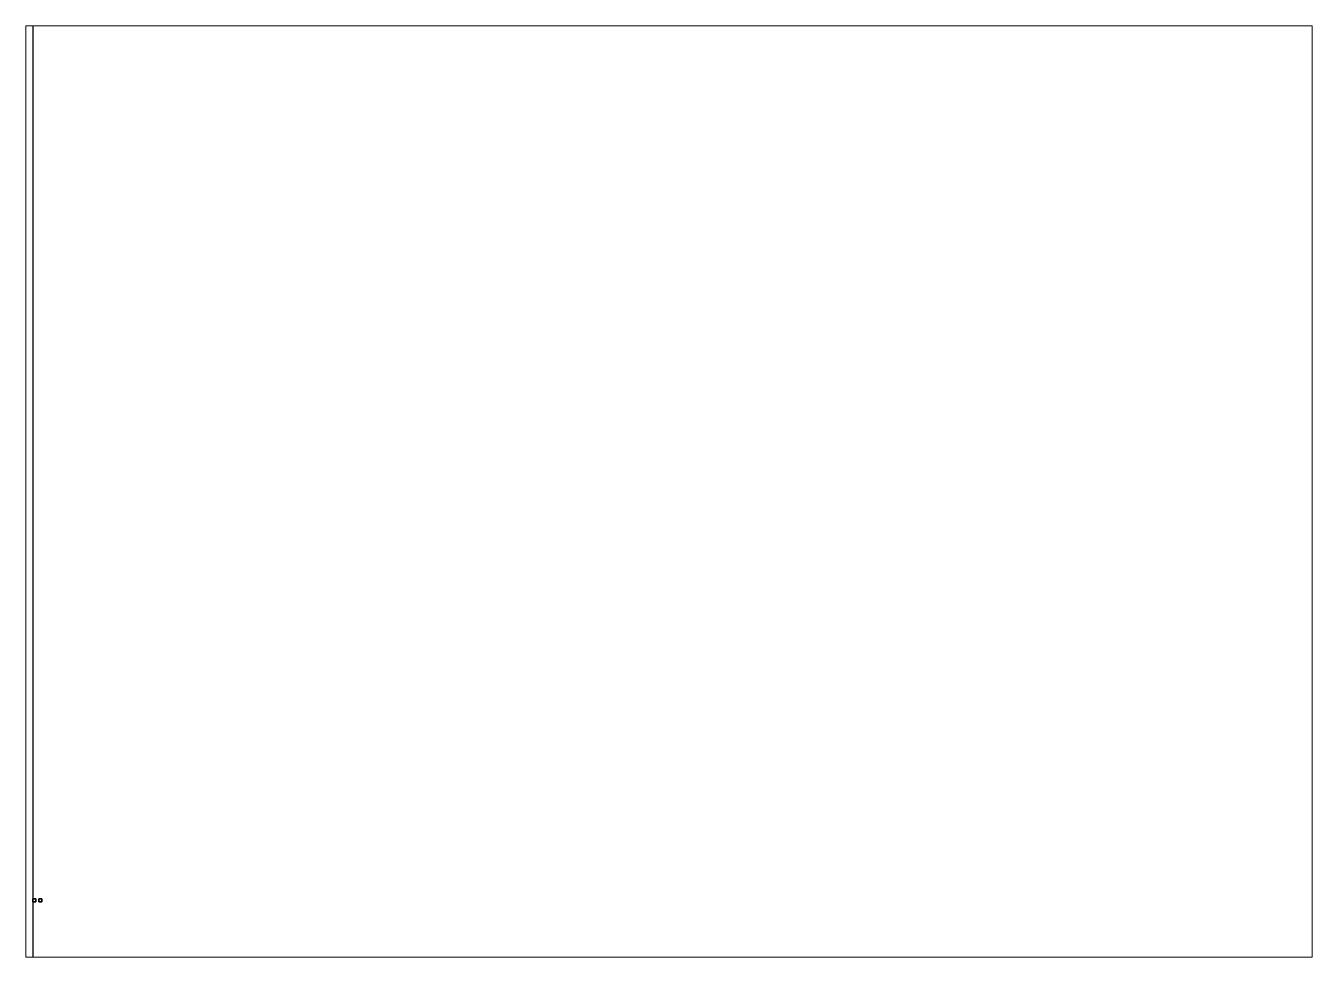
# Paper-space layout 'Layout1' of a CAD drawing. Header units: millimetres. Extents: x 28 to 251, y 20 to 181.
# The model-space entities are those that its viewports show. They can reach past a viewport. Long polylines and large blocks are cut down to what shows.
import ezdxf

# ---------------------------------------------------------------- set-up
doc = ezdxf.new("R2010")
doc.units = ezdxf.units.MM
doc.layers.add('drawing', color=9, linetype='Continuous')

msp = doc.modelspace()

# ---------------------------------------------------------------- linework, layer by layer
for points in [[(1, 14.03, -2), (1, 14.03, -3), (0, 14.03, -3), (0, 14.03, -2)], [(1, 14.03, -3), (1, 13.03, -3), (0, 13.03, -3), (0, 14.03, -3)], [(0, 14.03, -3), (0, 13.03, -3), (0, 13.03, -2), (0, 14.03, -2)], [(0, 14.03, -2), (0, 13.03, -2), (1, 13.03, -2), (1, 14.03, -2)], [(0, 13.03, -2), (0, 13.03, -3), (1, 13.03, -3), (1, 13.03, -2)], [(1, 13.03, -2), (1, 13.03, -3), (1, 14.03, -3), (1, 14.03, -2)], [(3, 14.03, -3), (3, 13.03, -3), (2, 13.03, -3), (2, 14.03, -3)], [(2, 14.03, -3), (2, 13.03, -3), (3, 13.03, -3), (3, 14.03, -3)]]:
    msp.add_3dface(points)
at = {"layer": 'drawing'}
msp.add_xline((0, -140.99, -61.87), (0, -1), dxfattribs=at)

psp = doc.layouts.get("Layout1")

# ---------------------------------------------------------------- viewports
at = {"layer": '0'}
psp.add_viewport(center=(139.22, 100.81), size=(222.76, 161.29), view_center_point=(210, 148.5), view_height=307.4901, dxfattribs=at)

doc.saveas('drawing.dxf')
